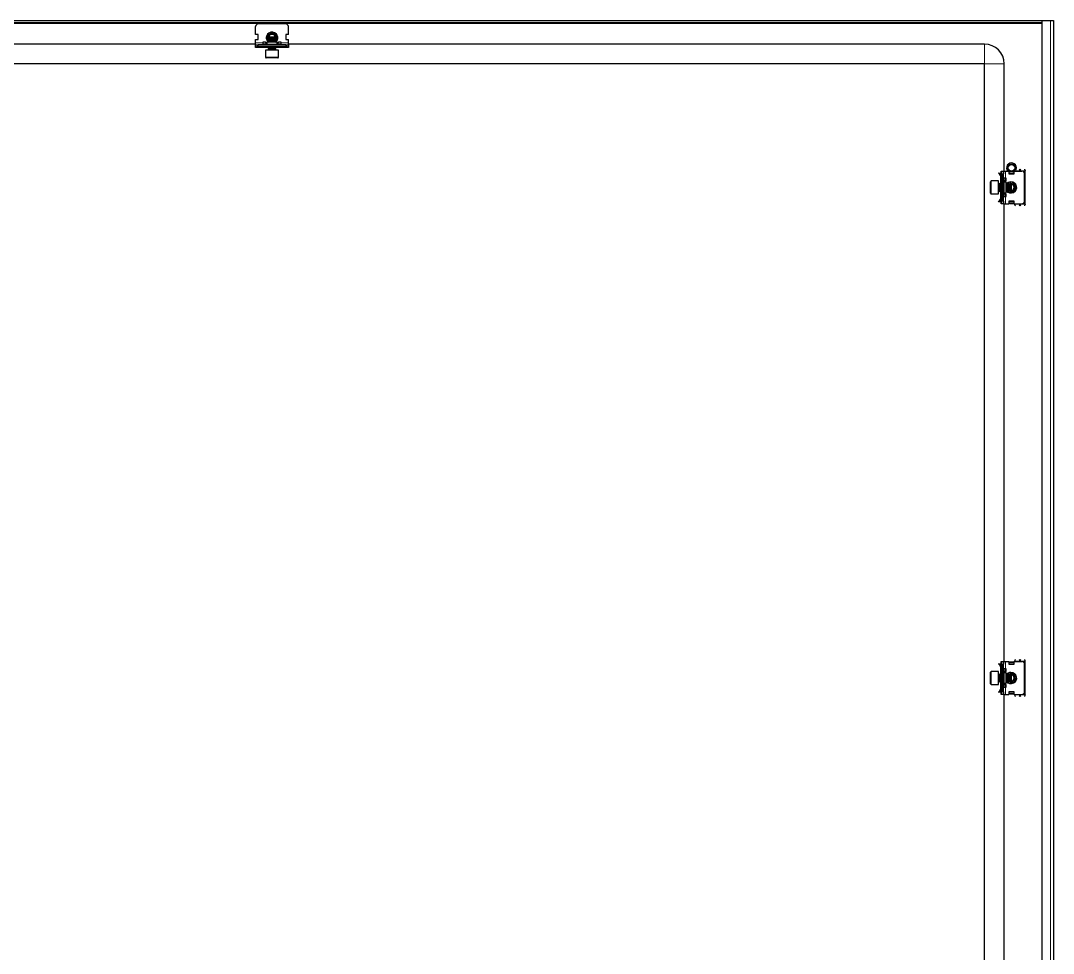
# Model space of a CAD drawing. Header units: millimetres. Extents: x -918 to 2356, y -718 to 1192.
# Drawn here: x 1567 to 2356, y 255 to 968 of the extents above; entities that cross this region are included whole.
import ezdxf

# ---------------------------------------------------------------- set-up
doc = ezdxf.new("R2010")
doc.units = ezdxf.units.MM

msp = doc.modelspace()

# ---------------------------------------------------------------- linework, layer by layer
at = {"color": 7, "linetype": 'Continuous', "lineweight": 25}
for p, q in [((1170.86, 968.28), (2347.86, 968.28)), ((1170.86, 966.78), (2347.86, 966.78)), ((1746.86, 957.78), (1746.86, 963.78)), ((1769.86, 965.78), (1748.86, 965.78)), ((1771.86, 957.78), (1771.86, 963.78)), ((2347.86, -586.72), (2347.86, 968.28)), ((2347.86, 968.28), (2354.26, 968.28)), ((2354.26, 968.28), (2356.36, 968.28)), ((2356.36, 968.28), (2356.36, -586.72)), ((1748.86, 957.78), (1746.86, 957.78)), ((1748.86, 953.78), (1748.86, 957.78)), ((1756.91, 955.78), (1756.36, 955.23)), ((1756.36, 955.23), (1756.36, 955.17)), ((1762.36, 955.23), (1756.36, 955.23)), ((1756.36, 955.17), (1756.91, 954.78)), ((1758.21, 955.17), (1756.36, 955.17)), ((1756.91, 954.78), (1756.36, 954.39)), ((1756.79, 956.31), (1756.6, 955.48)), ((1756.61, 954.99), (1756.68, 954.62)), ((1761.8, 955.78), (1756.91, 955.78)), ((1758.42, 954.78), (1756.91, 954.78)), ((1762.36, 955.17), (1758.21, 955.17)), ((1761.8, 954.78), (1758.42, 954.78)), ((1762.36, 955.23), (1761.8, 955.78)), ((1761.8, 954.78), (1762.36, 955.17)), ((1762.36, 954.39), (1761.8, 954.78)), ((1762.36, 955.17), (1762.36, 955.23)), ((1771.86, 957.78), (1769.86, 957.78)), ((1769.86, 957.78), (1769.86, 953.78)), ((1746.86, 950.28), (1214.86, 950.28)), ((1746.86, 951.28), (1746.86, 953.78)), ((1746.86, 953.78), (1748.86, 953.78)), ((1746.86, 949.78), (1746.86, 951.28)), ((1746.86, 947.78), (1746.86, 949.78)), ((1746.86, 949.78), (1748.86, 949.78)), ((1747.12, 947.78), (1746.86, 947.78)), ((1771.59, 947.78), (1747.12, 947.78)), ((1769.86, 949.78), (1748.86, 949.78)), ((1748.86, 948.78), (1769.86, 948.78)), ((1754.36, 951.78), (1752.36, 951.78)), ((1752.36, 951.78), (1752.36, 951.28)), ((1752.36, 951.28), (1752.36, 949.78)), ((1755.22, 950.28), (1752.36, 950.28)), ((1755.32, 950.11), (1754.36, 951.78)), ((1755.36, 951.78), (1755.36, 950.28)), ((1763.36, 951.78), (1755.36, 951.78)), ((1756.36, 954.39), (1756.36, 954.17)), ((1758.21, 954.39), (1756.36, 954.39)), ((1756.36, 954.17), (1756.91, 953.78)), ((1758.21, 954.17), (1756.36, 954.17)), ((1756.91, 953.78), (1756.36, 953.39)), ((1756.36, 953.39), (1756.36, 953.17)), ((1758.21, 953.39), (1756.36, 953.39)), ((1756.36, 953.17), (1756.91, 952.78)), ((1758.21, 953.17), (1756.36, 953.17)), ((1756.91, 952.78), (1756.36, 952.39)), ((1756.36, 952.39), (1756.36, 952.17)), ((1758.21, 952.39), (1756.36, 952.39)), ((1756.36, 952.17), (1756.91, 951.78)), ((1758.21, 952.17), (1756.36, 952.17)), ((1756.91, 947.78), (1756.36, 947.39)), ((1756.36, 947.39), (1756.36, 947.17)), ((1758.21, 947.39), (1756.36, 947.39)), ((1756.36, 947.17), (1756.91, 946.78)), ((1758.21, 947.17), (1756.36, 947.17)), ((1756.8, 953.71), (1756.67, 953.95)), ((1758.42, 953.78), (1756.91, 953.78)), ((1758.42, 952.78), (1756.91, 952.78)), ((1762.36, 954.39), (1758.21, 954.39)), ((1762.36, 954.17), (1758.21, 954.17)), ((1762.36, 953.39), (1758.21, 953.39)), ((1762.36, 953.17), (1758.21, 953.17)), ((1762.36, 952.39), (1758.21, 952.39)), ((1762.36, 952.17), (1758.21, 952.17)), ((1762.36, 947.39), (1758.21, 947.39)), ((1762.36, 947.17), (1758.21, 947.17)), ((1761.8, 953.78), (1758.42, 953.78)), ((1761.8, 952.78), (1758.42, 952.78)), ((1761.8, 953.78), (1762.36, 954.17)), ((1762.36, 953.39), (1761.8, 953.78)), ((1761.8, 952.78), (1762.36, 953.17)), ((1762.36, 952.39), (1761.8, 952.78)), ((1761.8, 951.78), (1762.36, 952.17)), ((1762.36, 947.39), (1761.8, 947.78)), ((1761.8, 946.78), (1762.36, 947.17)), ((1762.05, 953.95), (1761.91, 953.71)), ((1762.36, 954.17), (1762.36, 954.39)), ((1762.36, 953.17), (1762.36, 953.39)), ((1762.36, 952.17), (1762.36, 952.39)), ((1762.36, 947.17), (1762.36, 947.39)), ((1763.36, 950.28), (1763.36, 951.78)), ((1764.36, 951.78), (1763.39, 950.11)), ((1766.36, 950.28), (1763.49, 950.28)), ((1766.36, 951.78), (1764.36, 951.78)), ((1766.36, 951.28), (1766.36, 951.78)), ((1766.36, 949.78), (1766.36, 951.28)), ((1769.86, 953.78), (1771.86, 953.78)), ((1769.86, 949.78), (1771.86, 949.78)), ((1771.86, 947.78), (1771.59, 947.78)), ((1771.86, 951.28), (1771.86, 953.78)), ((1771.86, 949.78), (1771.86, 951.28)), ((2303.86, 950.28), (1771.86, 950.28)), ((1771.86, 949.78), (1771.86, 947.78)), ((1754.36, 945.78), (1754.36, 940.38)), ((1764.36, 945.78), (1754.36, 945.78)), ((1763.76, 939.78), (1754.96, 939.78)), ((1756.91, 946.78), (1756.36, 946.39)), ((1756.36, 946.39), (1756.36, 946.03)), ((1758.21, 946.39), (1756.36, 946.39)), ((1758.42, 946.78), (1756.91, 946.78)), ((1762.36, 946.39), (1758.21, 946.39)), ((1761.8, 946.78), (1758.42, 946.78)), ((1762.36, 946.39), (1761.8, 946.78)), ((1762.36, 946.03), (1762.36, 946.39)), ((1764.36, 940.38), (1764.36, 945.78)), ((2303.86, 935.28), (1214.86, 935.28)), ((2303.86, -553.72), (2303.86, 935.28)), ((2318.86, 853.28), (2318.86, 935.28)), ((2316.15, 851.99), (2316.36, 852.2)), ((2316.36, 853.28), (2318.36, 853.28)), ((2316.36, 853.02), (2316.36, 853.28)), ((2316.36, 828.55), (2316.36, 853.02)), ((2318.36, 853.28), (2318.36, 851.28)), ((2318.36, 853.28), (2319.86, 853.28)), ((2319.86, 853.28), (2322.36, 853.28)), ((2322.36, 853.28), (2322.36, 851.28)), ((2322.61, 852.47), (2322.36, 852.61)), ((2322.61, 852.9), (2322.94, 853.14)), ((2323.11, 852.9), (2322.61, 852.55)), ((2322.61, 852.55), (2322.61, 852.9)), ((2322.61, 851.64), (2322.61, 852.55)), ((2323.11, 853.06), (2323.11, 852.9)), ((2323.11, 852.9), (2323.51, 852.9)), ((2325.2, 852.9), (2325.61, 852.9)), ((2325.61, 852.9), (2325.61, 853.06)), ((2326.11, 852.55), (2325.61, 852.9)), ((2325.77, 853.14), (2326.11, 852.9)), ((2326.11, 852.9), (2326.11, 852.55)), ((2326.11, 852.55), (2326.11, 851.64)), ((2326.36, 852.61), (2326.16, 852.49)), ((2326.16, 852.49), (2326.16, 851.28)), ((2326.36, 851.28), (2326.36, 853.28)), ((2326.36, 853.28), (2332.36, 853.28)), ((2334.86, 828.03), (2334.86, 853.53)), ((2308.36, 844.85), (2308.36, 845.18)), ((2308.36, 836.38), (2308.36, 844.85)), ((2314.36, 845.78), (2308.96, 845.78)), ((2314.36, 845.4), (2314.36, 845.78)), ((2314.36, 835.78), (2314.36, 845.4)), ((2314.8, 851.92), (2314.44, 851.57)), ((2315.42, 850.59), (2314.44, 851.57)), ((2315.77, 850.95), (2314.8, 851.92)), ((2315.42, 850.59), (2315.77, 850.95)), ((2315.86, 851.28), (2315.86, 850.89)), ((2315.86, 849.53), (2316.36, 849.53)), ((2315.86, 849.53), (2315.86, 846.03)), ((2316.36, 846.03), (2315.86, 846.03)), ((2315.86, 846.03), (2315.86, 843.78)), ((2317.36, 851.28), (2317.36, 830.28)), ((2318.36, 830.28), (2318.36, 851.28)), ((2319.86, 847.78), (2318.36, 847.78)), ((2318.68, 844.82), (2320.36, 845.78)), ((2318.86, 844.92), (2318.86, 846.03)), ((2318.86, 846.03), (2319.36, 846.03)), ((2320.36, 844.78), (2318.86, 844.78)), ((2319.36, 846.03), (2320.36, 846.03)), ((2320.36, 847.78), (2319.86, 847.78)), ((2320.36, 845.78), (2320.36, 847.78)), ((2320.36, 836.78), (2320.36, 844.78)), ((2322.36, 851.28), (2326.36, 851.28)), ((2322.61, 851.28), (2322.61, 851.64)), ((2326.11, 851.64), (2326.11, 851.28)), ((2334.36, 830.28), (2334.36, 851.28)), ((2314.97, 843.78), (2314.61, 843.78)), ((2314.61, 837.78), (2314.97, 837.78)), ((2315.36, 843.23), (2314.97, 843.78)), ((2314.97, 839.64), (2314.97, 843.78)), ((2314.97, 837.78), (2314.97, 839.64)), ((2314.97, 837.78), (2315.36, 838.34)), ((2315.74, 843.78), (2315.36, 843.23)), ((2315.36, 839.85), (2315.36, 843.23)), ((2315.36, 838.34), (2315.36, 839.85)), ((2315.36, 838.34), (2315.74, 837.78)), ((2315.97, 843.78), (2315.74, 843.78)), ((2315.74, 839.64), (2315.74, 843.78)), ((2315.74, 837.78), (2315.74, 839.64)), ((2315.74, 837.78), (2315.97, 837.78)), ((2315.86, 837.78), (2315.86, 835.53)), ((2316.36, 843.23), (2315.97, 843.78)), ((2315.97, 839.64), (2315.97, 843.78)), ((2315.97, 837.78), (2315.97, 839.64)), ((2315.97, 837.78), (2316.36, 838.34)), ((2320.36, 835.78), (2318.68, 836.75)), ((2318.86, 836.78), (2320.36, 836.78)), ((2318.86, 835.53), (2318.86, 836.65)), ((2320.74, 843.78), (2320.36, 843.23)), ((2320.36, 838.34), (2320.74, 837.78)), ((2320.97, 843.78), (2320.74, 843.78)), ((2320.74, 839.64), (2320.74, 843.78)), ((2320.74, 837.78), (2320.74, 839.64)), ((2320.74, 837.78), (2320.97, 837.78)), ((2321.36, 843.23), (2320.97, 843.78)), ((2320.97, 839.64), (2320.97, 843.78)), ((2320.97, 837.78), (2320.97, 839.64)), ((2320.97, 837.78), (2321.36, 838.34)), ((2321.74, 843.78), (2321.36, 843.23)), ((2321.36, 839.85), (2321.36, 843.23)), ((2321.36, 838.34), (2321.36, 839.85)), ((2321.36, 838.34), (2321.74, 837.78)), ((2321.97, 843.78), (2321.74, 843.78)), ((2321.74, 839.64), (2321.74, 843.78)), ((2321.74, 837.78), (2321.74, 839.64)), ((2321.74, 837.78), (2321.97, 837.78)), ((2322.36, 843.23), (2321.97, 843.78)), ((2321.97, 839.64), (2321.97, 843.78)), ((2321.97, 837.78), (2321.97, 839.64)), ((2321.97, 837.78), (2322.36, 838.34)), ((2322.28, 843.34), (2322.53, 843.47)), ((2322.53, 838.09), (2322.28, 838.23)), ((2322.74, 843.78), (2322.36, 843.23)), ((2322.36, 839.85), (2322.36, 843.23)), ((2322.36, 838.34), (2322.36, 839.85)), ((2322.36, 838.34), (2322.74, 837.78)), ((2322.97, 843.78), (2322.74, 843.78)), ((2322.74, 839.64), (2322.74, 843.78)), ((2322.74, 837.78), (2322.74, 839.64)), ((2322.74, 837.78), (2322.97, 837.78)), ((2323.36, 843.23), (2322.97, 843.78)), ((2322.97, 839.64), (2322.97, 843.78)), ((2322.97, 837.78), (2322.97, 839.64)), ((2322.97, 837.78), (2323.36, 838.34)), ((2323.19, 838.1), (2323.56, 838.04)), ((2323.74, 843.78), (2323.36, 843.23)), ((2323.36, 839.85), (2323.36, 843.23)), ((2323.36, 838.34), (2323.36, 839.85)), ((2323.36, 838.34), (2323.74, 837.78)), ((2323.8, 843.78), (2323.74, 843.78)), ((2323.74, 839.64), (2323.74, 843.78)), ((2323.74, 837.78), (2323.74, 839.64)), ((2323.74, 837.78), (2323.8, 837.78)), ((2324.36, 843.23), (2323.8, 843.78)), ((2323.8, 843.56), (2323.8, 843.78)), ((2323.8, 837.78), (2323.8, 843.56)), ((2323.8, 837.78), (2324.36, 838.34)), ((2324.05, 838.03), (2324.88, 838.22)), ((2324.36, 843.04), (2324.36, 843.23)), ((2324.36, 838.34), (2324.36, 843.04)), ((2308.96, 835.78), (2314.36, 835.78)), ((2315.42, 830.97), (2314.44, 830)), ((2314.8, 829.64), (2314.44, 830)), ((2315.77, 830.62), (2314.8, 829.64)), ((2315.42, 830.97), (2315.77, 830.62)), ((2315.86, 835.53), (2315.86, 832.03)), ((2315.86, 835.53), (2316.36, 835.53)), ((2315.86, 832.03), (2316.36, 832.03)), ((2315.86, 830.28), (2315.86, 830.74)), ((2316.36, 829.37), (2316.15, 829.58)), ((2316.36, 828.28), (2316.36, 828.55)), ((2318.36, 833.78), (2319.86, 833.78)), ((2318.36, 830.28), (2318.36, 828.28)), ((2319.36, 835.53), (2318.86, 835.53)), ((2320.36, 835.53), (2319.36, 835.53)), ((2319.86, 833.78), (2320.36, 833.78)), ((2320.36, 833.78), (2320.36, 835.78)), ((2326.36, 830.28), (2322.36, 830.28)), ((2322.36, 830.28), (2322.36, 828.28)), ((2322.61, 829.93), (2322.61, 830.28)), ((2322.61, 829.02), (2322.61, 829.93)), ((2322.61, 828.66), (2322.61, 829.02)), ((2322.61, 829.02), (2323.11, 828.66)), ((2323.11, 828.31), (2322.61, 828.66)), ((2323.11, 828.66), (2323.11, 828.31)), ((2325.61, 828.66), (2323.11, 828.66)), ((2325.61, 828.66), (2326.11, 829.02)), ((2325.61, 828.31), (2325.61, 828.66)), ((2326.11, 828.66), (2325.61, 828.31)), ((2326.11, 830.28), (2326.11, 829.93)), ((2326.11, 829.93), (2326.11, 829.02)), ((2326.11, 829.02), (2326.11, 828.66)), ((2326.16, 830.28), (2326.16, 828.4)), ((2326.36, 828.28), (2326.36, 830.28)), ((2318.36, 828.28), (2316.36, 828.28)), ((2318.36, 828.28), (2319.86, 828.28)), ((2318.86, 478.28), (2318.86, 828.28)), ((2319.86, 828.28), (2322.36, 828.28)), ((2325.61, 828.31), (2323.11, 828.31)), ((2326.16, 828.4), (2326.36, 828.4)), ((2326.36, 828.28), (2332.36, 828.28)), ((2326.86, 828.03), (2326.86, 828.28)), ((2314.8, 476.92), (2314.44, 476.57)), ((2315.42, 475.59), (2314.44, 476.57)), ((2315.77, 475.95), (2314.8, 476.92)), ((2315.42, 475.59), (2315.77, 475.95)), ((2315.86, 476.28), (2315.86, 475.89)), ((2315.86, 474.53), (2316.36, 474.53)), ((2315.86, 474.53), (2315.86, 471.03)), ((2316.15, 476.99), (2316.36, 477.2)), ((2316.36, 478.28), (2318.36, 478.28)), ((2316.36, 478.02), (2316.36, 478.28)), ((2316.36, 453.55), (2316.36, 478.02)), ((2317.36, 476.28), (2317.36, 455.28)), ((2318.36, 478.28), (2318.36, 476.28)), ((2318.36, 478.28), (2319.86, 478.28)), ((2318.36, 455.28), (2318.36, 476.28)), ((2319.86, 478.28), (2322.36, 478.28)), ((2322.36, 478.28), (2322.36, 476.28)), ((2322.36, 476.28), (2326.36, 476.28)), ((2322.61, 477.9), (2323.11, 478.26)), ((2323.11, 477.9), (2322.61, 477.55)), ((2322.61, 477.55), (2322.61, 477.9)), ((2322.61, 476.64), (2322.61, 477.55)), ((2322.61, 476.28), (2322.61, 476.64)), ((2323.11, 478.26), (2323.11, 477.9)), ((2323.11, 478.26), (2325.61, 478.26)), ((2323.11, 477.9), (2325.61, 477.9)), ((2325.61, 477.9), (2325.61, 478.26)), ((2325.61, 478.26), (2326.11, 477.9)), ((2326.11, 477.55), (2325.61, 477.9)), ((2326.11, 477.9), (2326.11, 477.55)), ((2326.11, 477.55), (2326.11, 476.64)), ((2326.11, 476.64), (2326.11, 476.28)), ((2326.16, 478.17), (2326.16, 476.28)), ((2326.36, 478.17), (2326.16, 478.17)), ((2326.36, 478.28), (2332.36, 478.28)), ((2326.36, 476.28), (2326.36, 478.28)), ((2326.86, 478.28), (2326.86, 478.53)), ((2334.36, 455.28), (2334.36, 476.28)), ((2334.86, 453.03), (2334.86, 478.53)), ((2308.36, 469.85), (2308.36, 470.18)), ((2308.36, 461.38), (2308.36, 469.85)), ((2314.36, 470.78), (2308.96, 470.78)), ((2314.36, 470.4), (2314.36, 470.78)), ((2314.36, 460.78), (2314.36, 470.4)), ((2314.97, 468.78), (2314.61, 468.78)), ((2315.36, 468.23), (2314.97, 468.78)), ((2314.97, 464.64), (2314.97, 468.78)), ((2315.74, 468.78), (2315.36, 468.23)), ((2315.36, 464.85), (2315.36, 468.23)), ((2315.97, 468.78), (2315.74, 468.78)), ((2315.74, 464.64), (2315.74, 468.78)), ((2316.36, 471.03), (2315.86, 471.03)), ((2315.86, 471.03), (2315.86, 468.78)), ((2316.36, 468.23), (2315.97, 468.78)), ((2315.97, 464.64), (2315.97, 468.78)), ((2319.86, 472.78), (2318.36, 472.78)), ((2318.68, 469.82), (2320.36, 470.78)), ((2318.86, 469.92), (2318.86, 471.03)), ((2318.86, 471.03), (2319.36, 471.03)), ((2320.36, 469.78), (2318.86, 469.78)), ((2319.36, 471.03), (2320.36, 471.03)), ((2320.36, 472.78), (2319.86, 472.78)), ((2320.36, 470.78), (2320.36, 472.78)), ((2320.36, 461.78), (2320.36, 469.78)), ((2320.74, 468.78), (2320.36, 468.23)), ((2320.97, 468.78), (2320.74, 468.78)), ((2320.74, 464.64), (2320.74, 468.78)), ((2321.36, 468.23), (2320.97, 468.78)), ((2320.97, 464.64), (2320.97, 468.78)), ((2321.74, 468.78), (2321.36, 468.23)), ((2321.36, 464.85), (2321.36, 468.23)), ((2321.97, 468.78), (2321.74, 468.78)), ((2321.74, 464.64), (2321.74, 468.78)), ((2322.36, 468.23), (2321.97, 468.78)), ((2321.97, 464.64), (2321.97, 468.78)), ((2322.28, 468.34), (2322.53, 468.47)), ((2322.74, 468.78), (2322.36, 468.23)), ((2322.36, 464.85), (2322.36, 468.23)), ((2322.97, 468.78), (2322.74, 468.78)), ((2322.74, 464.64), (2322.74, 468.78)), ((2323.36, 468.23), (2322.97, 468.78)), ((2322.97, 464.64), (2322.97, 468.78)), ((2323.74, 468.78), (2323.36, 468.23)), ((2323.36, 464.85), (2323.36, 468.23)), ((2323.8, 468.78), (2323.74, 468.78)), ((2323.74, 464.64), (2323.74, 468.78)), ((2324.36, 468.23), (2323.8, 468.78)), ((2323.8, 468.56), (2323.8, 468.78)), ((2323.8, 462.78), (2323.8, 468.56)), ((2324.36, 468.04), (2324.36, 468.23)), ((2324.36, 463.34), (2324.36, 468.04)), ((2308.96, 460.78), (2314.36, 460.78)), ((2314.61, 462.78), (2314.97, 462.78)), ((2314.97, 462.78), (2314.97, 464.64)), ((2314.97, 462.78), (2315.36, 463.34)), ((2315.36, 463.34), (2315.36, 464.85)), ((2315.36, 463.34), (2315.74, 462.78)), ((2315.74, 462.78), (2315.74, 464.64)), ((2315.74, 462.78), (2315.97, 462.78)), ((2315.86, 462.78), (2315.86, 460.53)), ((2315.86, 460.53), (2315.86, 457.03)), ((2315.86, 460.53), (2316.36, 460.53)), ((2315.97, 462.78), (2315.97, 464.64)), ((2315.97, 462.78), (2316.36, 463.34)), ((2318.36, 458.78), (2319.86, 458.78)), ((2320.36, 460.78), (2318.68, 461.75)), ((2318.86, 461.78), (2320.36, 461.78)), ((2318.86, 460.53), (2318.86, 461.65)), ((2319.36, 460.53), (2318.86, 460.53)), ((2320.36, 460.53), (2319.36, 460.53)), ((2319.86, 458.78), (2320.36, 458.78)), ((2320.36, 463.34), (2320.74, 462.78)), ((2320.36, 458.78), (2320.36, 460.78)), ((2320.74, 462.78), (2320.74, 464.64)), ((2320.74, 462.78), (2320.97, 462.78)), ((2320.97, 462.78), (2320.97, 464.64)), ((2320.97, 462.78), (2321.36, 463.34)), ((2321.36, 463.34), (2321.36, 464.85)), ((2321.36, 463.34), (2321.74, 462.78)), ((2321.74, 462.78), (2321.74, 464.64)), ((2321.74, 462.78), (2321.97, 462.78)), ((2321.97, 462.78), (2321.97, 464.64)), ((2321.97, 462.78), (2322.36, 463.34)), ((2322.53, 463.09), (2322.28, 463.23)), ((2322.36, 463.34), (2322.36, 464.85)), ((2322.36, 463.34), (2322.74, 462.78)), ((2322.74, 462.78), (2322.74, 464.64)), ((2322.74, 462.78), (2322.97, 462.78)), ((2322.97, 462.78), (2322.97, 464.64)), ((2322.97, 462.78), (2323.36, 463.34)), ((2323.19, 463.1), (2323.56, 463.04)), ((2323.36, 463.34), (2323.36, 464.85)), ((2323.36, 463.34), (2323.74, 462.78)), ((2323.74, 462.78), (2323.74, 464.64)), ((2323.74, 462.78), (2323.8, 462.78)), ((2323.8, 462.78), (2324.36, 463.34)), ((2324.05, 463.03), (2324.88, 463.22)), ((2315.42, 455.97), (2314.44, 455)), ((2314.8, 454.64), (2314.44, 455)), ((2315.77, 455.62), (2314.8, 454.64)), ((2315.42, 455.97), (2315.77, 455.62)), ((2315.86, 457.03), (2316.36, 457.03)), ((2315.86, 455.28), (2315.86, 455.74)), ((2316.36, 454.37), (2316.15, 454.58)), ((2316.36, 453.28), (2316.36, 453.55)), ((2318.36, 453.28), (2316.36, 453.28)), ((2318.36, 455.28), (2318.36, 453.28)), ((2318.36, 453.28), (2319.86, 453.28)), ((2318.86, -71.72), (2318.86, 453.28)), ((2319.86, 453.28), (2322.36, 453.28)), ((2322.36, 455.28), (2322.36, 453.28)), ((2326.36, 455.28), (2322.36, 455.28)), ((2322.61, 454.93), (2322.61, 455.28)), ((2322.61, 454.02), (2322.61, 454.93)), ((2322.61, 453.66), (2322.61, 454.02)), ((2322.61, 454.02), (2323.11, 453.66)), ((2323.11, 453.31), (2322.61, 453.66)), ((2323.11, 453.66), (2323.11, 453.31)), ((2325.61, 453.66), (2323.11, 453.66)), ((2325.61, 453.31), (2323.11, 453.31)), ((2325.61, 453.66), (2326.11, 454.02)), ((2325.61, 453.31), (2325.61, 453.66)), ((2326.11, 453.66), (2325.61, 453.31)), ((2326.11, 455.28), (2326.11, 454.93)), ((2326.11, 454.93), (2326.11, 454.02)), ((2326.11, 454.02), (2326.11, 453.66)), ((2326.16, 455.28), (2326.16, 453.4)), ((2326.16, 453.4), (2326.36, 453.4)), ((2326.36, 453.28), (2326.36, 455.28)), ((2326.36, 453.28), (2332.36, 453.28)), ((2326.86, 453.03), (2326.86, 453.28))]:
    msp.add_line(p, q, dxfattribs=at)
at = {"color": 8, "linetype": 'Continuous', "lineweight": 18}
for p, q in [((1170.86, 966.18), (2347.86, 966.18)), ((2354.26, 968.28), (2354.26, -586.72)), ((1752.36, 951.28), (1746.86, 951.28)), ((1748.86, 949.78), (1748.86, 948.78)), ((1755.36, 950.28), (1763.36, 950.28)), ((1771.86, 951.28), (1766.36, 951.28)), ((1769.86, 948.78), (1769.86, 949.78)), ((2303.86, 935.28), (2303.86, 950.28)), ((1754.36, 940.38), (1764.36, 940.38)), ((1756.36, 946.03), (1762.13, 946.03)), ((1762.13, 946.03), (1762.36, 946.03)), ((2303.86, 935.28), (2318.86, 935.28)), ((2319.86, 847.78), (2319.86, 853.28)), ((2327.36, 853.53), (2330.86, 853.53)), ((2334.86, 853.53), (2330.86, 853.53)), ((2308.96, 845.78), (2308.96, 845.4)), ((2308.96, 845.4), (2308.96, 835.78)), ((2316.36, 851.28), (2315.86, 851.28)), ((2316.36, 851.78), (2316.15, 851.99)), ((2318.36, 851.28), (2317.36, 851.28)), ((2318.86, 844.78), (2318.86, 836.78)), ((2319.36, 846.03), (2319.36, 847.78)), ((2326.11, 851.64), (2322.61, 851.64)), ((2314.61, 843.78), (2314.61, 837.78)), ((2316.36, 830.28), (2315.86, 830.28)), ((2316.36, 829.78), (2316.15, 829.58)), ((2317.36, 830.28), (2318.36, 830.28)), ((2319.36, 833.78), (2319.36, 835.53)), ((2319.86, 828.28), (2319.86, 833.78)), ((2322.61, 829.93), (2326.11, 829.93)), ((2330.86, 828.03), (2326.86, 828.03)), ((2334.86, 828.03), (2330.86, 828.03)), ((2316.36, 476.28), (2315.86, 476.28)), ((2316.36, 476.78), (2316.15, 476.99)), ((2318.36, 476.28), (2317.36, 476.28)), ((2319.86, 472.78), (2319.86, 478.28)), ((2326.11, 476.64), (2322.61, 476.64)), ((2326.86, 478.53), (2330.86, 478.53)), ((2334.86, 478.53), (2330.86, 478.53)), ((2308.96, 470.78), (2308.96, 470.4)), ((2308.96, 470.4), (2308.96, 460.78)), ((2314.61, 468.78), (2314.61, 462.78)), ((2318.86, 469.78), (2318.86, 461.78)), ((2319.36, 471.03), (2319.36, 472.78)), ((2319.36, 458.78), (2319.36, 460.53)), ((2319.86, 453.28), (2319.86, 458.78)), ((2316.36, 455.28), (2315.86, 455.28)), ((2316.36, 454.78), (2316.15, 454.58)), ((2317.36, 455.28), (2318.36, 455.28)), ((2322.61, 454.93), (2326.11, 454.93)), ((2330.86, 453.03), (2326.86, 453.03)), ((2334.86, 453.03), (2330.86, 453.03))]:
    msp.add_line(p, q, dxfattribs=at)
at = {"color": 7, "linetype": 'Continuous', "lineweight": 25, "flags": 128}
for points in [[(1762.03, 954.62), (1762.06, 954.75), (1762.1, 954.99)], [(2323.56, 843.53), (2323.32, 843.49), (2323.19, 843.46)], [(2323.56, 468.53), (2323.32, 468.49), (2323.19, 468.46)]]:
    msp.add_lwpolyline(points, dxfattribs=at)
at = {"color": 7, "linetype": 'Continuous', "lineweight": 25}
for radius in [3, 2.5]:
    msp.add_circle((2324.36, 855.78), radius, dxfattribs=at)
for centre, radius, start, end in [((1748.86, 963.78), 2, 90, 180), ((1769.86, 963.78), 2, 0, 90), ((1759.36, 955.28), 4, 315.71765, 180), ((1759.36, 955.28), 4, 180, 224.28235), ((1759.36, 955.28), 3, 344.33161, 195.66839), ((1759.36, 955.28), 2.76, 4.01261, 158.2426), ((1759.36, 955.28), 2.45, 11.79772, 168.20228), ((1748.86, 946.78), 2, 90, 150), ((1754.86, 950.28), 0.5, 270, 0), ((1763.86, 950.28), 0.5, 180, 270), ((1769.86, 946.78), 2, 30, 90), ((2303.86, 935.28), 15, 0, 90), ((1754.96, 940.38), 0.6, 180, 270), ((1756.11, 946.03), 0.25, 270, 0), ((1762.61, 946.03), 0.25, 180, 270), ((1763.76, 940.38), 0.6, 270, 0), ((2315.36, 851.28), 2, 0, 60), ((2324.36, 855.78), 3.75, 0, 221.81031), ((2324.36, 855.78), 3.75, 318.18969, 0), ((2332.36, 851.28), 2, 0, 90), ((2308.96, 845.18), 0.6, 90, 180), ((2316.86, 851.28), 1, 135, 180), ((2318.86, 845.28), 0.5, 180, 270), ((2323.86, 840.78), 4, 90, 134.28235), ((2323.86, 840.78), 4, 225.71765, 90), ((2314.61, 844.03), 0.25, 180, 270), ((2314.61, 837.53), 0.25, 90, 180), ((2318.86, 836.28), 0.5, 90, 180), ((2323.86, 840.78), 3, 254.33161, 105.66839), ((2323.86, 840.78), 2.76, 291.7574, 85.98739), ((2323.86, 840.78), 2.45, 21.7574, 78.20228), ((2323.86, 840.78), 2.45, 281.79772, 21.7574), ((2308.96, 836.38), 0.6, 180, 270), ((2316.86, 830.28), 1, 180, 225), ((2315.36, 830.28), 2, 300, 0), ((2332.36, 830.28), 2, 270, 0), ((2316.86, 476.28), 1, 135, 180), ((2315.36, 476.28), 2, 0, 60), ((2332.36, 476.28), 2, 0, 90), ((2308.96, 470.18), 0.6, 90, 180), ((2314.61, 469.03), 0.25, 180, 270), ((2318.86, 470.28), 0.5, 180, 270), ((2323.86, 465.78), 4, 90, 134.28235), ((2323.86, 465.78), 4, 225.71765, 90), ((2323.86, 465.78), 3, 254.33161, 105.66839), ((2323.86, 465.78), 2.76, 291.7574, 85.98739), ((2323.86, 465.78), 2.45, 21.7574, 78.20228), ((2323.86, 465.78), 2.45, 281.79772, 21.7574), ((2308.96, 461.38), 0.6, 180, 270), ((2314.61, 462.53), 0.25, 90, 180), ((2318.86, 461.28), 0.5, 90, 180), ((2316.86, 455.28), 1, 180, 225), ((2315.36, 455.28), 2, 300, 0), ((2332.36, 455.28), 2, 270, 0)]:
    msp.add_arc(centre, radius, start, end, dxfattribs=at)
at = {"color": 8, "linetype": 'Continuous', "lineweight": 18}
for centre, start, end in [((1759.36, 955.28), 308.94244, 180), ((1759.36, 955.28), 180, 231.05756), ((2323.86, 840.78), 218.94244, 90), ((2323.86, 840.78), 90, 141.05756), ((2323.86, 465.78), 218.94244, 90), ((2323.86, 465.78), 90, 141.05756)]:
    msp.add_arc(centre, 4.5, start, end, dxfattribs=at)
at = {"color": 7, "linetype": 'Continuous', "lineweight": 25}
for points, knots in [([(2330.28, 854.85), (2330.36, 854.69), (2330.54, 854.34), (2330.73, 853.85), (2330.84, 853.57), (2330.86, 853.53)], [0, 0, 0, 0, 0.4154826, 0.9171518, 1, 1, 1, 1]), ([(2330.86, 853.53), (2330.95, 853.78), (2331.14, 854.26), (2331.33, 854.66), (2331.43, 854.86)], [0, 0, 0, 0, 0.502065, 1, 1, 1, 1]), ([(2334.28, 854.85), (2334.36, 854.69), (2334.54, 854.34), (2334.73, 853.85), (2334.84, 853.57), (2334.86, 853.53)], [0, 0, 0, 0, 0.415483, 0.917152, 1, 1, 1, 1]), ([(2315.86, 849.53), (2315.84, 849.72), (2315.8, 850.01), (2315.62, 850.37), (2315.48, 850.52), (2315.42, 850.59)], [0, 0, 0, 0, 0.485042, 0.738404, 1, 1, 1, 1]), ([(2316.36, 849.53), (2316.33, 849.77), (2316.28, 850.26), (2315.99, 850.72), (2315.8, 850.92), (2315.77, 850.95)], [0, 0, 0, 0, 0.461863, 0.923726, 1, 1, 1, 1]), ([(2315.42, 830.97), (2315.54, 831.12), (2315.72, 831.35), (2315.84, 831.73), (2315.85, 831.93), (2315.86, 832.03)], [0, 0, 0, 0, 0.485042, 0.738404, 1, 1, 1, 1]), ([(2315.77, 830.62), (2315.92, 830.81), (2316.23, 831.19), (2316.35, 831.71), (2316.36, 831.99), (2316.36, 832.03)], [0, 0, 0, 0, 0.461863, 0.923726, 1, 1, 1, 1]), ([(2327.43, 826.72), (2327.35, 826.88), (2327.17, 827.22), (2326.98, 827.71), (2326.87, 827.99), (2326.86, 828.03)], [0, 0, 0, 0, 0.415483, 0.917152, 1, 1, 1, 1]), ([(2330.86, 828.03), (2330.76, 827.79), (2330.57, 827.3), (2330.38, 826.91), (2330.28, 826.71)], [0, 0, 0, 0, 0.502065, 1, 1, 1, 1]), ([(2331.43, 826.72), (2331.35, 826.88), (2331.17, 827.22), (2330.98, 827.71), (2330.87, 827.99), (2330.86, 828.03)], [0, 0, 0, 0, 0.415483, 0.917152, 1, 1, 1, 1]), ([(2334.86, 828.03), (2334.76, 827.79), (2334.57, 827.3), (2334.38, 826.91), (2334.28, 826.71)], [0, 0, 0, 0, 0.502065, 1, 1, 1, 1]), ([(2315.86, 474.53), (2315.84, 474.72), (2315.8, 475.01), (2315.62, 475.37), (2315.48, 475.52), (2315.42, 475.59)], [0, 0, 0, 0, 0.485042, 0.738404, 1, 1, 1, 1]), ([(2316.36, 474.53), (2316.33, 474.77), (2316.28, 475.26), (2315.99, 475.72), (2315.8, 475.92), (2315.77, 475.95)], [0, 0, 0, 0, 0.461863, 0.923726, 1, 1, 1, 1]), ([(2326.86, 478.53), (2326.9, 478.65), (2327, 478.89), (2327.14, 479.24), (2327.29, 479.57), (2327.38, 479.76), (2327.43, 479.86)], [0, 0, 0, 0, 0.247454, 0.50208, 0.749534, 1, 1, 1, 1]), ([(2330.28, 479.85), (2330.36, 479.69), (2330.54, 479.34), (2330.73, 478.85), (2330.84, 478.57), (2330.86, 478.53)], [0, 0, 0, 0, 0.415483, 0.917152, 1, 1, 1, 1]), ([(2330.86, 478.53), (2330.95, 478.78), (2331.14, 479.26), (2331.33, 479.66), (2331.43, 479.86)], [0, 0, 0, 0, 0.502065, 1, 1, 1, 1]), ([(2334.28, 479.85), (2334.36, 479.69), (2334.54, 479.34), (2334.73, 478.85), (2334.84, 478.57), (2334.86, 478.53)], [0, 0, 0, 0, 0.415483, 0.917152, 1, 1, 1, 1]), ([(2315.42, 455.97), (2315.54, 456.12), (2315.72, 456.35), (2315.84, 456.73), (2315.85, 456.93), (2315.86, 457.03)], [0, 0, 0, 0, 0.485042, 0.738404, 1, 1, 1, 1]), ([(2315.77, 455.62), (2315.92, 455.81), (2316.23, 456.19), (2316.35, 456.71), (2316.36, 456.99), (2316.36, 457.03)], [0, 0, 0, 0, 0.461863, 0.923726, 1, 1, 1, 1]), ([(2327.43, 451.72), (2327.35, 451.88), (2327.17, 452.22), (2326.98, 452.71), (2326.87, 452.99), (2326.86, 453.03)], [0, 0, 0, 0, 0.415483, 0.917152, 1, 1, 1, 1]), ([(2330.86, 453.03), (2330.76, 452.79), (2330.57, 452.3), (2330.38, 451.91), (2330.28, 451.71)], [0, 0, 0, 0, 0.502065, 1, 1, 1, 1]), ([(2331.43, 451.72), (2331.35, 451.88), (2331.17, 452.22), (2330.98, 452.71), (2330.87, 452.99), (2330.86, 453.03)], [0, 0, 0, 0, 0.415483, 0.917152, 1, 1, 1, 1]), ([(2334.86, 453.03), (2334.76, 452.79), (2334.57, 452.3), (2334.38, 451.91), (2334.28, 451.71)], [0, 0, 0, 0, 0.502065, 1, 1, 1, 1])]:
    msp.add_open_spline(points, degree=3, knots=knots, dxfattribs=at)

doc.saveas('drawing.dxf')
